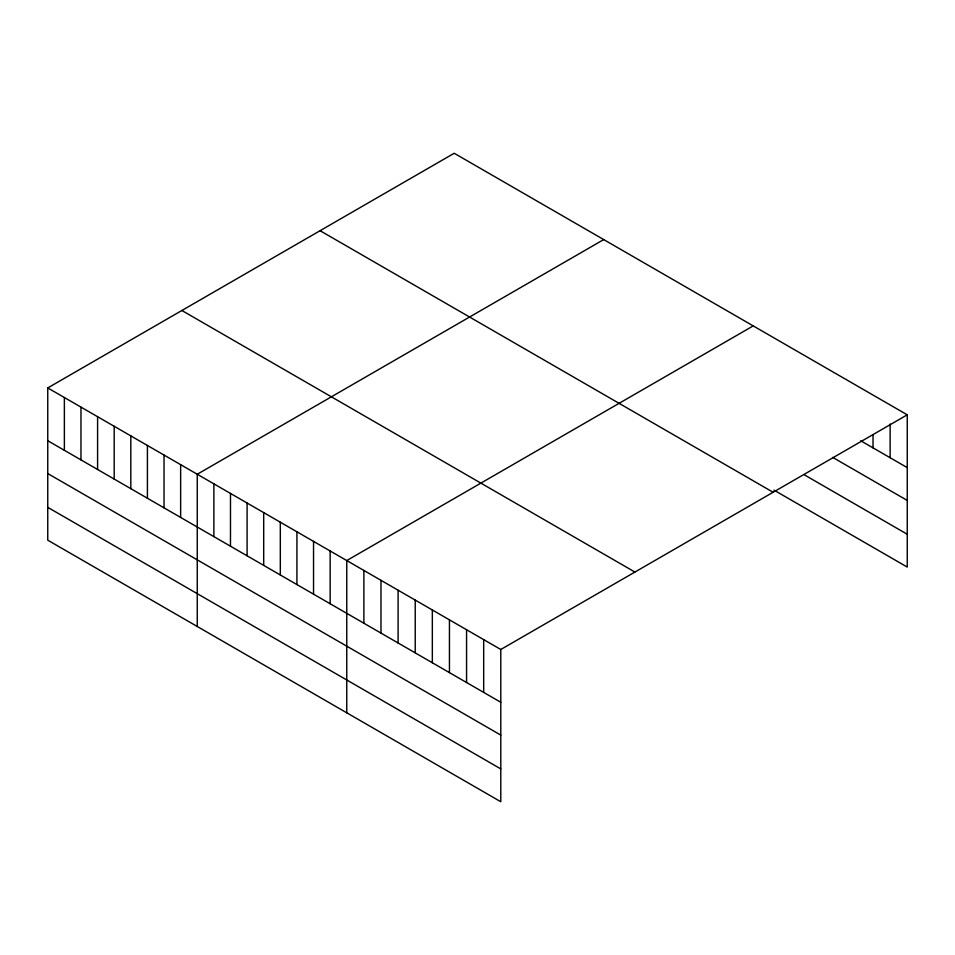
<?xml version="1.0" encoding="UTF-8"?>
<svg xmlns="http://www.w3.org/2000/svg" width="955" height="955" viewBox="0 0 955 955"><rect width="100%" height="100%" fill="white"/><g stroke="black" fill="none" stroke-linecap="round" stroke-linejoin="round"><path stroke-width="1.43" d="M47.75 387.933L500.79 649.496L500.79 801.734L47.75 540.172L47.75 387.933L454.21 153.266L907.25 414.828L907.25 567.067L773.992 490.13M603.715 239.586L197.255 474.253L197.255 626.48M753.209 325.906L346.761 560.561L346.761 712.8M500.79 649.496L907.25 414.828M860.789 440.792L907.25 467.616M832.676 457.373L907.25 500.432M804.564 474.957L907.25 534.251M320.08 230.704L773.12 492.267M181.88 310.494L634.92 572.057M47.75 440.709L500.79 702.271M47.75 473.537L500.79 735.099M47.75 507.344L500.79 768.906M890.132 424.008L890.132 457.732M873.025 434.656L873.025 447.847M483.684 639.611L483.684 692.399M466.565 629.739L466.565 682.515M449.447 619.855L449.447 672.63M432.34 609.97L432.34 662.746M415.222 600.086L415.222 652.874M398.104 590.214L398.104 642.99M380.985 580.33L380.985 633.105M363.879 570.445L363.879 623.221M330.144 550.975L330.144 603.751M313.538 541.378L313.538 594.165M296.921 531.792L296.921 584.567M280.316 522.206L280.316 574.982M263.699 512.608L263.699 565.384M247.094 503.022L247.094 555.798M230.477 493.425L230.477 546.212M213.872 483.839L213.872 536.615M180.638 464.655L180.638 517.431M164.033 455.069L164.033 507.845M147.416 445.472L147.416 498.259M130.811 435.886L130.811 488.662M114.194 426.3L114.194 479.076M97.589 416.702L97.589 469.478M80.972 407.117L80.972 459.892M64.367 397.519L64.367 450.306"/></g></svg>
